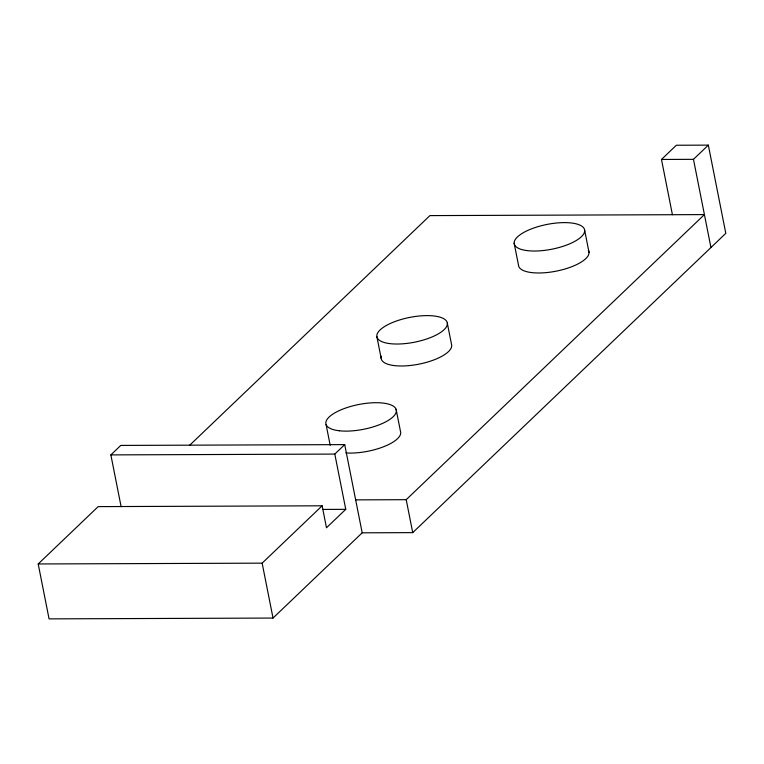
<?xml version="1.0" encoding="UTF-8"?>
<svg xmlns="http://www.w3.org/2000/svg" width="764" height="764" viewBox="0 0 764 764"><rect width="100%" height="100%" fill="white"/><g stroke="black" fill="none" stroke-linecap="round" stroke-linejoin="round"><path stroke-width="1.15" d="M121.123 506.704L110.866 454.895L120.769 445.422L344.717 444.61L362.184 532.814L273.025 618.057L49.068 618.869L38.2 563.966L98.193 506.618L322.141 505.806L326.486 527.762L345.758 509.34L334.813 454.083L344.717 444.61M189.453 445.479L429.922 215.601L704.418 214.598L406.209 499.685L355.661 499.876M672.425 214.713L661.481 159.456L676.341 145.246L708.333 145.131L725.8 233.335L412.732 532.632L362.184 532.814M38.2 563.966L262.147 563.154L322.141 505.806M661.481 159.456L693.473 159.332L708.333 145.131M110.866 454.895L334.813 454.083M323.124 509.426L345.758 509.34M693.473 159.332L710.94 247.536M584.68 230.422A35.87 12.625 -11.2 0 1 532.508 251.003A35.87 12.625 -11.2 0 1 531.056 229.028A35.87 12.625 -11.2 0 1 584.68 230.422L589.025 252.387M514.143 243.21L518.498 265.175A35.87 12.625 -11.2 0 0 557.672 270.857A35.87 12.625 -11.2 0 0 588.347 250.277M447.312 323.105A35.87 12.625 -11.2 0 1 395.972 344.02A35.87 12.625 -11.2 0 1 392.954 322.332A35.87 12.625 -11.2 0 1 447.312 323.105L451.658 345.061A35.87 12.625 -11.2 0 1 415.091 364.839A35.87 12.625 -11.2 0 1 381.427 356.215M396.105 409.303L400.451 431.259A35.87 12.625 -11.2 0 1 383.958 446.606A35.87 12.625 -11.2 0 1 345.872 452.928M376.853 336.532L381.198 358.497M406.209 499.685L412.732 532.632M326.085 424.526L330.201 445.336M262.147 563.154L273.025 618.057M339.388 430.781A35.87 12.625 -11.2 0 0 396.029 412.665A35.87 12.625 -11.2 0 0 347.868 407.298A35.87 12.625 -11.2 0 0 339.388 430.781"/></g></svg>
